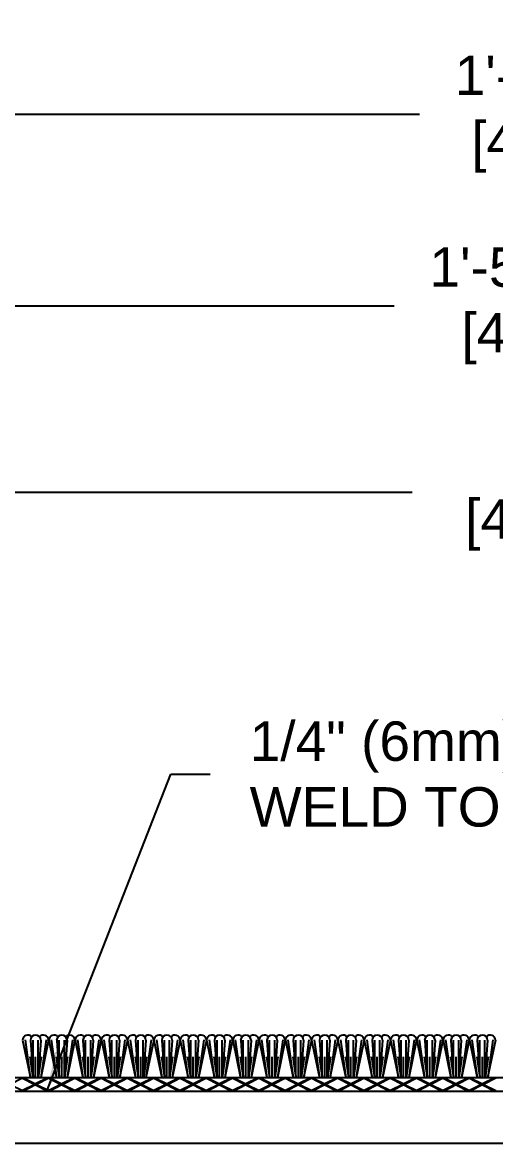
# Model space of a CAD drawing. Header units: inches. Extents: x -1.4 to 50.7, y -1.4 to 10.9.
# Drawn here: x 9.35 to 11.6, y 4.05 to 9.39 of the extents above; entities that cross this region are included whole.
import ezdxf

# ---------------------------------------------------------------- set-up
doc = ezdxf.new("R2010")
doc.units = ezdxf.units.IN
doc.header["$MEASUREMENT"] = 0
for name, color, linetype in [('Conditions', 1, 'Continuous'), ('Dimensions', 3, 'Continuous'), ('Metals', 7, 'Continuous'), ('Text', 2, 'Continuous')]:
    doc.layers.add(name, color=color, linetype=linetype)
doc.styles.add('ARIAL', font='arial.ttf')
doc.dimstyles.new('Arial', dxfattribs={"dimscale": 1.5, "dimtxt": 0.125, "dimasz": 0.125, "dimexe": 0.125, "dimexo": 0.125, "dimgap": 0.125, "dimtad": 0, "dimtih": 1, "dimtoh": 1, "dimdec": 4, "dimzin": 0, "dimdsep": 46, "dimlunit": 4, "dimtxsty": 'ARIAL', "dimcen": 0.125, "dimadec": 0, "dimazin": 0, "dimtfac": 1, "dimtdec": 4, "dimtofl": 0, "dimtmove": 0, "dimatfit": 3, "dimfxl": 0, "dimfrac": 2, "dimtolj": 1, "dimtzin": 0, "dimarcsym": 0})

# ---------------------------------------------------------------- blocks, each defined once
blk = doc.blocks.new('*D14')
at = {"layer": 'Defpoints', "color": 0}
for p in [(21.4536, 8.95), (2.2542, 4.4823), (21.4536, 4.4823)]:
    blk.add_point(p, dxfattribs=at)
at = {"layer": 'Dimensions', "color": 0, "lineweight": -2}
for p, q in [((2.2542, 4.6698), (2.2542, 9.1375)), ((21.4536, 4.6698), (21.4536, 9.1375)), ((2.4417, 8.95), (11.2416, 8.95)), ((21.2661, 8.95), (12.68, 8.95))]:
    blk.add_line(p, q, dxfattribs=at)
at = {"layer": 'Dimensions', "color": 0}
for points in [[(2.4417, 8.9812), (2.4417, 8.9187), (2.2542, 8.95)], [(21.2661, 8.9812), (21.2661, 8.9187), (21.4536, 8.95)]]:
    blk.add_solid(points, dxfattribs=at)
at = {"layer": 'Dimensions', "color": 0, "insert": (11.9608, 8.95), "char_height": 0.1875, "attachment_point": 5, "style": 'ARIAL'}
blk.add_mtext('\\A1;1\'-7 3/16"\\P [488mm]', dxfattribs=at)
blk = doc.blocks.new('*D18')
at = {"layer": 'Defpoints', "color": 0}
for p in [(3.0001, 8.0384), (3.0001, 4.4773), (20.7077, 4.4773)]:
    blk.add_point(p, dxfattribs=at)
at = {"layer": 'Dimensions', "color": 0, "lineweight": -2}
for p, q in [((3.0001, 4.6648), (3.0001, 8.2259)), ((20.7077, 4.6648), (20.7077, 8.2259)), ((3.1876, 8.0384), (11.1217, 8.0384)), ((20.5202, 8.0384), (12.7057, 8.0384))]:
    blk.add_line(p, q, dxfattribs=at)
at = {"layer": 'Dimensions', "color": 0}
for points in [[(3.1876, 8.0697), (3.1876, 8.0072), (3.0001, 8.0384)], [(20.5202, 8.0697), (20.5202, 8.0072), (20.7077, 8.0384)]]:
    blk.add_solid(points, dxfattribs=at)
at = {"layer": 'Dimensions', "color": 0, "insert": (11.9137, 8.0384), "char_height": 0.1875, "attachment_point": 5, "style": 'ARIAL'}
blk.add_mtext('\\A1;1\'-5 11/16"\\P [450mm]', dxfattribs=at)
blk = doc.blocks.new('*D21')
at = {"layer": 'Defpoints', "color": 0}
for p in [(19.8539, 7.153), (3.8539, 4.4773), (19.8539, 4.4773)]:
    blk.add_point(p, dxfattribs=at)
at = {"layer": 'Dimensions', "color": 0, "lineweight": -2}
for p, q in [((3.8539, 4.6648), (3.8539, 7.3405)), ((19.8539, 4.6648), (19.8539, 7.3405)), ((4.0414, 7.153), (11.2072, 7.153)), ((19.6664, 7.153), (12.657, 7.153))]:
    blk.add_line(p, q, dxfattribs=at)
at = {"layer": 'Dimensions', "color": 0}
for points in [[(4.0414, 7.1843), (4.0414, 7.1218), (3.8539, 7.153)], [(19.6664, 7.1843), (19.6664, 7.1218), (19.8539, 7.153)]]:
    blk.add_solid(points, dxfattribs=at)
at = {"layer": 'Dimensions', "color": 0, "insert": (11.9321, 7.153), "char_height": 0.1875, "attachment_point": 5, "style": 'ARIAL'}
blk.add_mtext('\\A1;1\'-4"\\P [406mm]', dxfattribs=at)
blk = doc.blocks.new('*U32')
for p, q in [((16, 0.0625), (0, 0.0625)), ((5.5, 0.0603), (5.442, 0.0312)), ((5.5, 0.0603), (5.558, 0.0312)), ((5.5045, 0.0625), (5.5625, 0.0335)), ((5.6205, 0.0625), (5.5625, 0.0335)), ((5.625, 0.0603), (5.567, 0.0312)), ((5.625, 0.0603), (5.683, 0.0312)), ((5.6295, 0.0625), (5.6875, 0.0335)), ((5.7455, 0.0625), (5.6875, 0.0335)), ((5.75, 0.0603), (5.692, 0.0312)), ((5.75, 0.0603), (5.808, 0.0312)), ((5.7545, 0.0625), (5.8125, 0.0335)), ((5.8705, 0.0625), (5.8125, 0.0335)), ((5.875, 0.0603), (5.817, 0.0312)), ((5.875, 0.0603), (5.933, 0.0312)), ((5.8795, 0.0625), (5.9375, 0.0335)), ((5.9955, 0.0625), (5.9375, 0.0335)), ((6, 0.0603), (5.942, 0.0312)), ((6, 0.0603), (6.058, 0.0312)), ((6.0045, 0.0625), (6.0625, 0.0335)), ((6.1205, 0.0625), (6.0625, 0.0335)), ((6.125, 0.0603), (6.067, 0.0312)), ((6.125, 0.0603), (6.183, 0.0312)), ((6.1295, 0.0625), (6.1875, 0.0335)), ((6.2455, 0.0625), (6.1875, 0.0335)), ((6.25, 0.0603), (6.192, 0.0312)), ((6.25, 0.0603), (6.308, 0.0312)), ((6.2545, 0.0625), (6.3125, 0.0335)), ((6.3705, 0.0625), (6.3125, 0.0335)), ((6.375, 0.0603), (6.317, 0.0312)), ((6.375, 0.0603), (6.433, 0.0312)), ((6.3795, 0.0625), (6.4375, 0.0335)), ((6.4955, 0.0625), (6.4375, 0.0335)), ((6.5, 0.0603), (6.442, 0.0312)), ((6.5, 0.0603), (6.558, 0.0312)), ((6.5045, 0.0625), (6.5625, 0.0335)), ((6.6205, 0.0625), (6.5625, 0.0335)), ((6.625, 0.0603), (6.567, 0.0312)), ((6.625, 0.0603), (6.683, 0.0312)), ((6.6295, 0.0625), (6.6875, 0.0335)), ((6.7455, 0.0625), (6.6875, 0.0335)), ((6.75, 0.0603), (6.692, 0.0312)), ((6.75, 0.0603), (6.808, 0.0312)), ((6.7545, 0.0625), (6.8125, 0.0335)), ((6.8705, 0.0625), (6.8125, 0.0335)), ((6.875, 0.0603), (6.817, 0.0312)), ((6.875, 0.0603), (6.933, 0.0312)), ((6.8795, 0.0625), (6.9375, 0.0335)), ((6.9955, 0.0625), (6.9375, 0.0335)), ((7, 0.0603), (6.942, 0.0312)), ((7, 0.0603), (7.058, 0.0312)), ((7.0045, 0.0625), (7.0625, 0.0335)), ((7.1205, 0.0625), (7.0625, 0.0335)), ((7.125, 0.0603), (7.067, 0.0312)), ((7.125, 0.0603), (7.183, 0.0312)), ((7.1295, 0.0625), (7.1875, 0.0335)), ((7.2455, 0.0625), (7.1875, 0.0335)), ((7.25, 0.0603), (7.192, 0.0312)), ((7.25, 0.0603), (7.308, 0.0312)), ((7.2545, 0.0625), (7.3125, 0.0335)), ((7.3705, 0.0625), (7.3125, 0.0335)), ((7.375, 0.0603), (7.317, 0.0312)), ((7.375, 0.0603), (7.433, 0.0312)), ((7.3795, 0.0625), (7.4375, 0.0335)), ((7.4955, 0.0625), (7.4375, 0.0335)), ((7.5, 0.0603), (7.442, 0.0312)), ((7.5, 0.0603), (7.558, 0.0312)), ((7.5045, 0.0625), (7.5625, 0.0335)), ((7.6205, 0.0625), (7.5625, 0.0335)), ((7.625, 0.0603), (7.567, 0.0312)), ((7.625, 0.0603), (7.683, 0.0312)), ((7.6295, 0.0625), (7.6875, 0.0335)), ((7.7455, 0.0625), (7.6875, 0.0335)), ((7.75, 0.0603), (7.692, 0.0312)), ((0, 0), (16, 0)), ((5.442, 0.0312), (5.5, 0.0022)), ((5.558, 0.0312), (5.5, 0.0022)), ((5.5625, 0.029), (5.5045, 0)), ((5.5625, 0.029), (5.6205, 0)), ((5.567, 0.0312), (5.625, 0.0022)), ((5.683, 0.0312), (5.625, 0.0022)), ((5.6875, 0.029), (5.6295, 0)), ((5.6875, 0.029), (5.7455, 0)), ((5.692, 0.0312), (5.75, 0.0022)), ((5.808, 0.0312), (5.75, 0.0022)), ((5.8125, 0.029), (5.7545, 0)), ((5.8125, 0.029), (5.8705, 0)), ((5.817, 0.0312), (5.875, 0.0022)), ((5.933, 0.0312), (5.875, 0.0022)), ((5.9375, 0.029), (5.8795, 0)), ((5.9375, 0.029), (5.9955, 0)), ((5.942, 0.0312), (6, 0.0022)), ((6.058, 0.0312), (6, 0.0022)), ((6.0625, 0.029), (6.0045, 0)), ((6.0625, 0.029), (6.1205, 0)), ((6.067, 0.0312), (6.125, 0.0022)), ((6.183, 0.0312), (6.125, 0.0022)), ((6.1875, 0.029), (6.1295, 0)), ((6.1875, 0.029), (6.2455, 0)), ((6.192, 0.0312), (6.25, 0.0022)), ((6.308, 0.0312), (6.25, 0.0022)), ((6.3125, 0.029), (6.2545, 0)), ((6.3125, 0.029), (6.3705, 0)), ((6.317, 0.0312), (6.375, 0.0022)), ((6.433, 0.0312), (6.375, 0.0022)), ((6.4375, 0.029), (6.3795, 0)), ((6.4375, 0.029), (6.4955, 0)), ((6.442, 0.0312), (6.5, 0.0022)), ((6.558, 0.0312), (6.5, 0.0022)), ((6.5625, 0.029), (6.5045, 0)), ((6.5625, 0.029), (6.6205, 0)), ((6.567, 0.0312), (6.625, 0.0022)), ((6.683, 0.0312), (6.625, 0.0022)), ((6.6875, 0.029), (6.6295, 0)), ((6.6875, 0.029), (6.7455, 0)), ((6.692, 0.0312), (6.75, 0.0022)), ((6.808, 0.0312), (6.75, 0.0022)), ((6.8125, 0.029), (6.7545, 0)), ((6.8125, 0.029), (6.8705, 0)), ((6.817, 0.0312), (6.875, 0.0022)), ((6.933, 0.0312), (6.875, 0.0022)), ((6.9375, 0.029), (6.8795, 0)), ((6.9375, 0.029), (6.9955, 0)), ((6.942, 0.0312), (7, 0.0022)), ((7.058, 0.0312), (7, 0.0022)), ((7.0625, 0.029), (7.0045, 0)), ((7.0625, 0.029), (7.1205, 0)), ((7.067, 0.0312), (7.125, 0.0022)), ((7.183, 0.0312), (7.125, 0.0022)), ((7.1875, 0.029), (7.1295, 0)), ((7.1875, 0.029), (7.2455, 0)), ((7.192, 0.0312), (7.25, 0.0022)), ((7.308, 0.0312), (7.25, 0.0022)), ((7.3125, 0.029), (7.2545, 0)), ((7.3125, 0.029), (7.3705, 0)), ((7.317, 0.0312), (7.375, 0.0022)), ((7.433, 0.0312), (7.375, 0.0022)), ((7.4375, 0.029), (7.3795, 0)), ((7.4375, 0.029), (7.4955, 0)), ((7.442, 0.0312), (7.5, 0.0022)), ((7.558, 0.0312), (7.5, 0.0022)), ((7.5625, 0.029), (7.5045, 0)), ((7.5625, 0.029), (7.6205, 0)), ((7.567, 0.0312), (7.625, 0.0022)), ((7.683, 0.0312), (7.625, 0.0022)), ((7.6875, 0.029), (7.6295, 0)), ((7.6875, 0.029), (7.7455, 0)), ((7.692, 0.0312), (7.75, 0.0022))]:
    blk.add_line(p, q)
for points in [[(5.4999, 0.2412), (5.5373, 0.0625)], [(5.5119, 0.243), (5.5369, 0.0642)], [(5.5374, 0.2412), (5.5499, 0.0625)], [(5.5499, 0.0625), (5.5499, 0.2412)], [(5.5742, 0.0625), (5.5742, 0.2412)], [(5.5867, 0.2412), (5.5742, 0.0625)], [(5.6242, 0.2412), (5.5868, 0.0625)], [(5.6122, 0.243), (5.5872, 0.0642)], [(5.6249, 0.2412), (5.6623, 0.0625)], [(5.6369, 0.243), (5.6619, 0.0642)], [(5.6624, 0.2412), (5.6749, 0.0625)], [(5.6749, 0.0625), (5.6749, 0.2412)], [(5.6992, 0.0625), (5.6992, 0.2412)], [(5.7117, 0.2412), (5.6992, 0.0625)], [(5.7492, 0.2412), (5.7118, 0.0625)], [(5.7372, 0.243), (5.7122, 0.0642)], [(5.7499, 0.2412), (5.7873, 0.0625)], [(5.7619, 0.243), (5.7869, 0.0642)], [(5.7874, 0.2412), (5.7999, 0.0625)], [(5.7999, 0.0625), (5.7999, 0.2412)], [(5.8242, 0.0625), (5.8242, 0.2412)], [(5.8367, 0.2412), (5.8242, 0.0625)], [(5.8742, 0.2412), (5.8368, 0.0625)], [(5.8622, 0.243), (5.8372, 0.0642)], [(5.8749, 0.2412), (5.9123, 0.0625)], [(5.8869, 0.243), (5.9119, 0.0642)], [(5.9124, 0.2412), (5.9249, 0.0625)], [(5.9249, 0.0625), (5.9249, 0.2412)], [(5.9492, 0.0625), (5.9492, 0.2412)], [(5.9617, 0.2412), (5.9492, 0.0625)], [(5.9992, 0.2412), (5.9618, 0.0625)], [(5.9872, 0.243), (5.9622, 0.0642)], [(5.9999, 0.2412), (6.0373, 0.0625)], [(6.0119, 0.243), (6.0369, 0.0642)], [(6.0374, 0.2412), (6.0499, 0.0625)], [(6.0499, 0.0625), (6.0499, 0.2412)], [(6.0742, 0.0625), (6.0742, 0.2412)], [(6.0867, 0.2412), (6.0742, 0.0625)], [(6.1242, 0.2412), (6.0868, 0.0625)], [(6.1122, 0.243), (6.0872, 0.0642)], [(6.1249, 0.2412), (6.1623, 0.0625)], [(6.1369, 0.243), (6.1619, 0.0642)], [(6.1624, 0.2412), (6.1749, 0.0625)], [(6.1749, 0.0625), (6.1749, 0.2412)], [(6.1992, 0.0625), (6.1992, 0.2412)], [(6.2117, 0.2412), (6.1992, 0.0625)], [(6.2492, 0.2412), (6.2118, 0.0625)], [(6.2372, 0.243), (6.2122, 0.0642)], [(6.2499, 0.2412), (6.2873, 0.0625)], [(6.2619, 0.243), (6.2869, 0.0642)], [(6.2874, 0.2412), (6.2999, 0.0625)], [(6.2999, 0.0625), (6.2999, 0.2412)], [(6.3242, 0.0625), (6.3242, 0.2412)], [(6.3367, 0.2412), (6.3242, 0.0625)], [(6.3742, 0.2412), (6.3368, 0.0625)], [(6.3622, 0.243), (6.3372, 0.0642)], [(6.3749, 0.2412), (6.4123, 0.0625)], [(6.3869, 0.243), (6.4119, 0.0642)], [(6.4124, 0.2412), (6.4249, 0.0625)], [(6.4249, 0.0625), (6.4249, 0.2412)], [(6.4492, 0.0625), (6.4492, 0.2412)], [(6.4617, 0.2412), (6.4492, 0.0625)], [(6.4992, 0.2412), (6.4618, 0.0625)], [(6.4872, 0.243), (6.4622, 0.0642)], [(6.4999, 0.2412), (6.5373, 0.0625)], [(6.5119, 0.243), (6.5369, 0.0642)], [(6.5374, 0.2412), (6.5499, 0.0625)], [(6.5499, 0.0625), (6.5499, 0.2412)], [(6.5742, 0.0625), (6.5742, 0.2412)], [(6.5867, 0.2412), (6.5742, 0.0625)], [(6.6242, 0.2412), (6.5868, 0.0625)], [(6.6122, 0.243), (6.5872, 0.0642)], [(6.6249, 0.2412), (6.6623, 0.0625)], [(6.6369, 0.243), (6.6619, 0.0642)], [(6.6624, 0.2412), (6.6749, 0.0625)], [(6.6749, 0.0625), (6.6749, 0.2412)], [(6.6992, 0.0625), (6.6992, 0.2412)], [(6.7117, 0.2412), (6.6992, 0.0625)], [(6.7492, 0.2412), (6.7118, 0.0625)], [(6.7372, 0.243), (6.7122, 0.0642)], [(6.7499, 0.2412), (6.7873, 0.0625)], [(6.7619, 0.243), (6.7869, 0.0642)], [(6.7874, 0.2412), (6.7999, 0.0625)], [(6.7999, 0.0625), (6.7999, 0.2412)], [(6.8242, 0.0625), (6.8242, 0.2412)], [(6.8367, 0.2412), (6.8242, 0.0625)], [(6.8742, 0.2412), (6.8368, 0.0625)], [(6.8622, 0.243), (6.8372, 0.0642)], [(6.8749, 0.2412), (6.9123, 0.0625)], [(6.8869, 0.243), (6.9119, 0.0642)], [(6.9124, 0.2412), (6.9249, 0.0625)], [(6.9249, 0.0625), (6.9249, 0.2412)], [(6.9492, 0.0625), (6.9492, 0.2412)], [(6.9617, 0.2412), (6.9492, 0.0625)], [(6.9992, 0.2412), (6.9618, 0.0625)], [(6.9872, 0.243), (6.9622, 0.0642)], [(6.9999, 0.2412), (7.0373, 0.0625)], [(7.0119, 0.243), (7.0369, 0.0642)], [(7.0374, 0.2412), (7.0499, 0.0625)], [(7.0499, 0.0625), (7.0499, 0.2412)], [(7.0742, 0.0625), (7.0742, 0.2412)], [(7.0867, 0.2412), (7.0742, 0.0625)], [(7.1242, 0.2412), (7.0868, 0.0625)], [(7.1122, 0.243), (7.0872, 0.0642)], [(7.1249, 0.2412), (7.1623, 0.0625)], [(7.1369, 0.243), (7.1619, 0.0642)], [(7.1624, 0.2412), (7.1749, 0.0625)], [(7.1749, 0.0625), (7.1749, 0.2412)], [(7.1992, 0.0625), (7.1992, 0.2412)], [(7.2117, 0.2412), (7.1992, 0.0625)], [(7.2492, 0.2412), (7.2118, 0.0625)], [(7.2372, 0.243), (7.2122, 0.0642)], [(7.2499, 0.2412), (7.2873, 0.0625)], [(7.2619, 0.243), (7.2869, 0.0642)], [(7.2874, 0.2412), (7.2999, 0.0625)], [(7.2999, 0.0625), (7.2999, 0.2412)], [(7.3242, 0.0625), (7.3242, 0.2412)], [(7.3367, 0.2412), (7.3242, 0.0625)], [(7.3742, 0.2412), (7.3368, 0.0625)], [(7.3622, 0.243), (7.3372, 0.0642)], [(7.3749, 0.2412), (7.4123, 0.0625)], [(7.3869, 0.243), (7.4119, 0.0642)], [(7.4124, 0.2412), (7.4249, 0.0625)], [(7.4249, 0.0625), (7.4249, 0.2412)], [(7.4492, 0.0625), (7.4492, 0.2412)], [(7.4617, 0.2412), (7.4492, 0.0625)], [(7.4992, 0.2412), (7.4618, 0.0625)], [(7.4872, 0.243), (7.4622, 0.0642)], [(7.4999, 0.2412), (7.5373, 0.0625)], [(7.5119, 0.243), (7.5369, 0.0642)], [(7.5374, 0.2412), (7.5499, 0.0625)], [(7.5499, 0.0625), (7.5499, 0.2412)], [(7.5742, 0.0625), (7.5742, 0.2412)], [(7.5867, 0.2412), (7.5742, 0.0625)], [(7.6242, 0.2412), (7.5868, 0.0625)], [(7.6122, 0.243), (7.5872, 0.0642)], [(7.6249, 0.2412), (7.6623, 0.0625)], [(7.6369, 0.243), (7.6619, 0.0642)], [(7.6624, 0.2412), (7.6749, 0.0625)], [(7.6749, 0.0625), (7.6749, 0.2412)], [(7.6992, 0.0625), (7.6992, 0.2412)], [(7.7117, 0.2412), (7.6992, 0.0625)], [(7.7492, 0.2412), (7.7118, 0.0625)], [(7.7372, 0.243), (7.7122, 0.0642)], [(5.5352, 0.1625), (5.5495, 0.0625)], [(5.562, 0.0625), (5.562, 0.1625)], [(5.5889, 0.1625), (5.5746, 0.0625)], [(5.6602, 0.1625), (5.6745, 0.0625)], [(5.687, 0.0625), (5.687, 0.1625)], [(5.7139, 0.1625), (5.6996, 0.0625)], [(5.7852, 0.1625), (5.7995, 0.0625)], [(5.812, 0.0625), (5.812, 0.1625)], [(5.8389, 0.1625), (5.8246, 0.0625)], [(5.9102, 0.1625), (5.9245, 0.0625)], [(5.937, 0.0625), (5.937, 0.1625)], [(5.9639, 0.1625), (5.9496, 0.0625)], [(6.0352, 0.1625), (6.0495, 0.0625)], [(6.062, 0.0625), (6.062, 0.1625)], [(6.0889, 0.1625), (6.0746, 0.0625)], [(6.1602, 0.1625), (6.1745, 0.0625)], [(6.187, 0.0625), (6.187, 0.1625)], [(6.2139, 0.1625), (6.1996, 0.0625)], [(6.2852, 0.1625), (6.2995, 0.0625)], [(6.312, 0.0625), (6.312, 0.1625)], [(6.3389, 0.1625), (6.3246, 0.0625)], [(6.4102, 0.1625), (6.4245, 0.0625)], [(6.437, 0.0625), (6.437, 0.1625)], [(6.4639, 0.1625), (6.4496, 0.0625)], [(6.5352, 0.1625), (6.5495, 0.0625)], [(6.562, 0.0625), (6.562, 0.1625)], [(6.5889, 0.1625), (6.5746, 0.0625)], [(6.6602, 0.1625), (6.6745, 0.0625)], [(6.687, 0.0625), (6.687, 0.1625)], [(6.7139, 0.1625), (6.6996, 0.0625)], [(6.7852, 0.1625), (6.7995, 0.0625)], [(6.812, 0.0625), (6.812, 0.1625)], [(6.8389, 0.1625), (6.8246, 0.0625)], [(6.9102, 0.1625), (6.9245, 0.0625)], [(6.937, 0.0625), (6.937, 0.1625)], [(6.9639, 0.1625), (6.9496, 0.0625)], [(7.0352, 0.1625), (7.0495, 0.0625)], [(7.062, 0.0625), (7.062, 0.1625)], [(7.0889, 0.1625), (7.0746, 0.0625)], [(7.1602, 0.1625), (7.1745, 0.0625)], [(7.187, 0.0625), (7.187, 0.1625)], [(7.2139, 0.1625), (7.1996, 0.0625)], [(7.2852, 0.1625), (7.2995, 0.0625)], [(7.312, 0.0625), (7.312, 0.1625)], [(7.3389, 0.1625), (7.3246, 0.0625)], [(7.4102, 0.1625), (7.4245, 0.0625)], [(7.437, 0.0625), (7.437, 0.1625)], [(7.4639, 0.1625), (7.4496, 0.0625)], [(7.5352, 0.1625), (7.5495, 0.0625)], [(7.562, 0.0625), (7.562, 0.1625)], [(7.5889, 0.1625), (7.5746, 0.0625)], [(7.6602, 0.1625), (7.6745, 0.0625)], [(7.687, 0.0625), (7.687, 0.1625)], [(7.7139, 0.1625), (7.6996, 0.0625)]]:
    blk.add_lwpolyline(points)
for centre, radius, start, end in [((5.5249, 0.2412), 0.025, 41.211, 180), ((5.562, 0.2412), 0.0247, 0, 180), ((5.5992, 0.2412), 0.025, 0, 138.789), ((5.6499, 0.2412), 0.025, 41.211, 180), ((5.687, 0.2412), 0.0247, 0, 180), ((5.7242, 0.2412), 0.025, 0, 138.789), ((5.7749, 0.2412), 0.025, 41.211, 180), ((5.812, 0.2412), 0.0247, 0, 180), ((5.8492, 0.2412), 0.025, 0, 138.789), ((5.8999, 0.2412), 0.025, 41.211, 180), ((5.937, 0.2412), 0.0247, 0, 180), ((5.9742, 0.2412), 0.025, 0, 138.789), ((6.0249, 0.2412), 0.025, 41.211, 180), ((6.062, 0.2412), 0.0247, 0, 180), ((6.0992, 0.2412), 0.025, 0, 138.789), ((6.1499, 0.2412), 0.025, 41.211, 180), ((6.187, 0.2412), 0.0247, 0, 180), ((6.2242, 0.2412), 0.025, 0, 138.789), ((6.2749, 0.2412), 0.025, 41.211, 180), ((6.312, 0.2412), 0.0247, 0, 180), ((6.3492, 0.2412), 0.025, 0, 138.789), ((6.3999, 0.2412), 0.025, 41.211, 180), ((6.437, 0.2412), 0.0247, 0, 180), ((6.4742, 0.2412), 0.025, 0, 138.789), ((6.5249, 0.2412), 0.025, 41.211, 180), ((6.562, 0.2412), 0.0247, 0, 180), ((6.5992, 0.2412), 0.025, 0, 138.789), ((6.6499, 0.2412), 0.025, 41.211, 180), ((6.687, 0.2412), 0.0247, 0, 180), ((6.7242, 0.2412), 0.025, 0, 138.789), ((6.7749, 0.2412), 0.025, 41.211, 180), ((6.812, 0.2412), 0.0247, 0, 180), ((6.8492, 0.2412), 0.025, 0, 138.789), ((6.8999, 0.2412), 0.025, 41.211, 180), ((6.937, 0.2412), 0.0247, 0, 180), ((6.9742, 0.2412), 0.025, 0, 138.789), ((7.0249, 0.2412), 0.025, 41.211, 180), ((7.062, 0.2412), 0.0247, 0, 180), ((7.0992, 0.2412), 0.025, 0, 138.789), ((7.1499, 0.2412), 0.025, 41.211, 180), ((7.187, 0.2412), 0.0247, 0, 180), ((7.2242, 0.2412), 0.025, 0, 138.789), ((7.2749, 0.2412), 0.025, 41.211, 180), ((7.312, 0.2412), 0.0247, 0, 180), ((7.3492, 0.2412), 0.025, 0, 138.789), ((7.3999, 0.2412), 0.025, 41.211, 180), ((7.437, 0.2412), 0.0247, 0, 180), ((7.4742, 0.2412), 0.025, 0, 138.789), ((7.5249, 0.2412), 0.025, 41.211, 180), ((7.562, 0.2412), 0.0247, 0, 180), ((7.5992, 0.2412), 0.025, 0, 138.789), ((7.6499, 0.2412), 0.025, 41.211, 180), ((7.687, 0.2412), 0.0247, 0, 180), ((7.7242, 0.2412), 0.025, 0, 138.789)]:
    blk.add_arc(centre, radius, start, end)

msp = doc.modelspace()

# ---------------------------------------------------------------- linework, layer by layer
at = {"layer": 'Metals'}
msp.add_lwpolyline([(3.85386, 4.30483), (19.85386, 4.30483), (19.85386, 4.05483), (3.85386, 4.05483)], close=True, dxfattribs=at)

# ---------------------------------------------------------------- block references
at = {"layer": 'Conditions'}
msp.add_blockref('*U32', (3.85386, 4.30483), dxfattribs=at)

# ---------------------------------------------------------------- texts
at = {"layer": 'Text', "insert": (10.43398, 5.81086), "char_height": 0.1875, "width": 4.0266462, "attachment_point": 4, "style": 'ARIAL'}
msp.add_mtext('1/4" (6mm) ALUMINUM PLATE,\\PWELD TO AB1X316', dxfattribs=at)

# ---------------------------------------------------------------- dimensions: what is measured, and where the dimension line sits
at = {"layer": 'Dimensions'}
for base, p1, p2, picture, middle in [((21.45356, 8.94999), (2.25417, 4.48233), (21.45356, 4.48233), '*D14', (11.96078, 8.94999)), ((3.00008, 8.03842), (20.70765, 4.47733), (3.00008, 4.47733), '*D18', (11.9137, 8.03842)), ((19.85386, 7.15304), (3.85386, 4.47733), (19.85386, 4.47733), '*D21', (11.93211, 7.15304))]:
    dim = msp.add_linear_dim(base=base, p1=p1, p2=p2, dimstyle='Arial', override={"dimpost": '\\X'}, dxfattribs=at)
    dim.commit()
    dim.dimension.update_dxf_attribs({"geometry": picture, "text_midpoint": middle, "dimtype": 160})

# ---------------------------------------------------------------- leaders
at = {"layer": 'Text', "annotation_type": 0, "has_hookline": 1, "hookline_direction": 0, "text_width": 3.67978}
msp.add_leader([(9.46974, 4.30483), (10.05898, 5.81086), (10.24648, 5.81086)], dimstyle='Arial', override={"dimgap": 0.125, "dimtad": 0}, dxfattribs=at)

doc.saveas('drawing.dxf')
